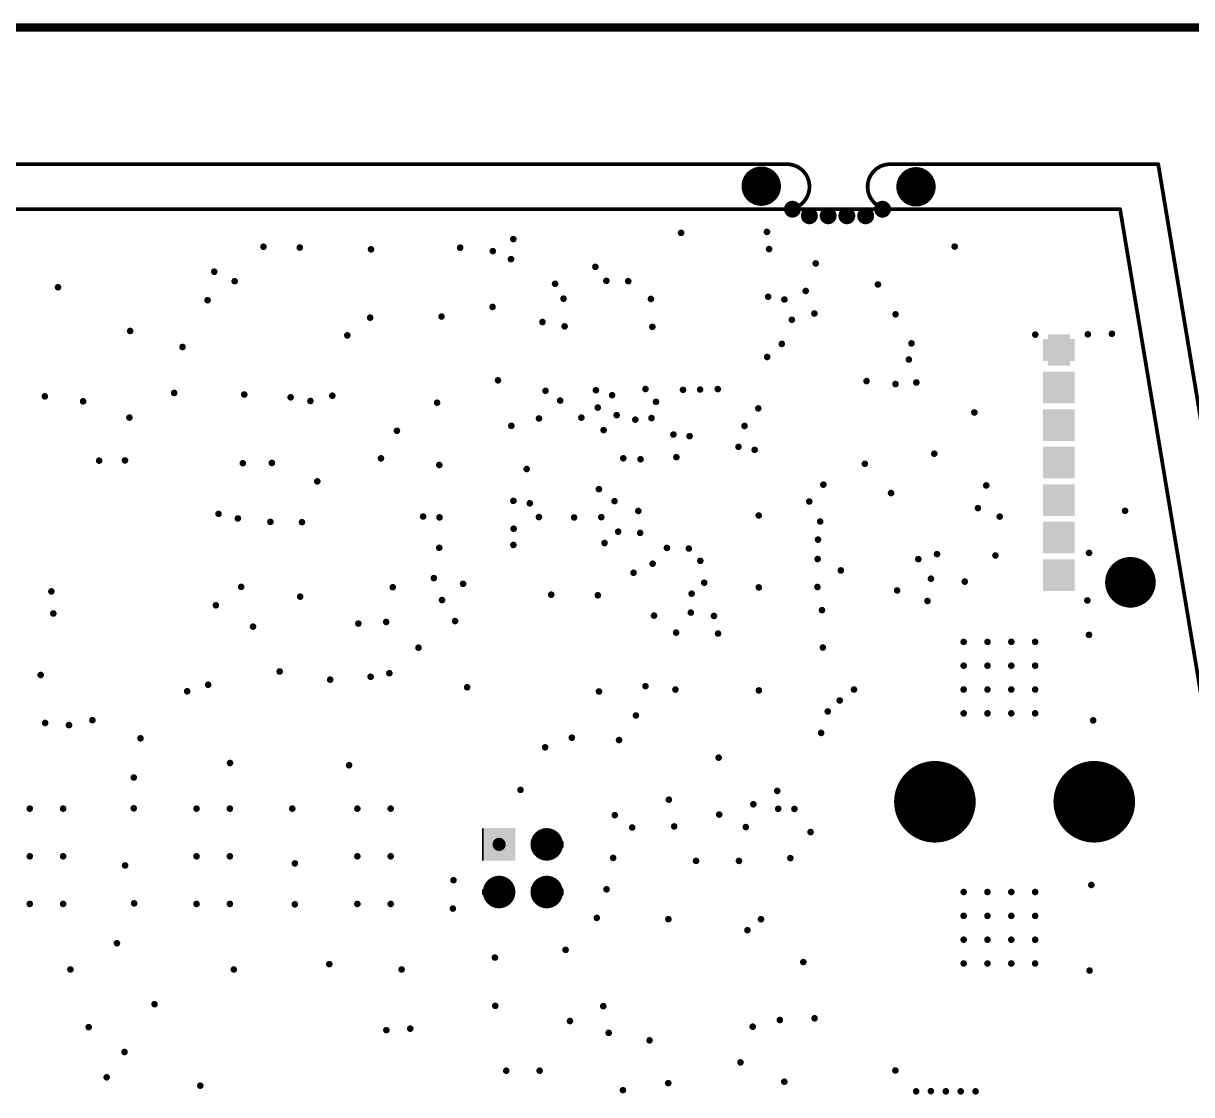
# Model space of a CAD drawing. Header units: inches. Extents: x -10 to 237, y -10 to 218.
# Drawn here: x 48.9 to 111.2, y 47 to 104.1 of the extents above; entities that cross this region are included whole.
import ezdxf

# ---------------------------------------------------------------- set-up
doc = ezdxf.new("R2010")
doc.units = ezdxf.units.IN
doc.header["$MEASUREMENT"] = 0
doc.layers.get('0').update_dxf_attribs({"color": 1})
doc.layers.add('1_DRL', color=12, linetype='Continuous')
doc.layers.add('3_GBS', color=52, linetype='Continuous')

# ---------------------------------------------------------------- blocks, each defined once
blk = doc.blocks.new('D11ROUND0_35001X0_35001')
at = {"const_width": 0.175005}
blk.add_lwpolyline([(0.087502, 0, 1), (-0.087502, 0, 1), (0.087502, 0)], format="xyb", dxfattribs=at)
blk = doc.blocks.new('D12ROUND0_7X0_7')
at = {"const_width": 0.35}
blk.add_lwpolyline([(0.175, 0, 1), (-0.175, 0, 1), (0.175, 0)], format="xyb", dxfattribs=at)
blk = doc.blocks.new('D15ROUND1_6X1_6')
at = {"const_width": 0.8}
blk.add_lwpolyline([(0.4, 0, 1), (-0.4, 0, 1), (0.4, 0)], format="xyb", dxfattribs=at)
blk = doc.blocks.new('D17ROUND4_05X4_05')
at = {"const_width": 2.025}
blk.add_lwpolyline([(1.0125, 0, 1), (-1.0125, 0, 1), (1.0125, 0)], format="xyb", dxfattribs=at)
blk = doc.blocks.new('D19ROUND1_8X1_8')
at = {"const_width": 0.9}
blk.add_lwpolyline([(0.45, 0, 1), (-0.45, 0, 1), (0.45, 0)], format="xyb", dxfattribs=at)
blk = doc.blocks.new('D67RECTANGLE1_176X1_68399')
blk.add_solid([(-0.588, -0.841995), (0.588, -0.841995), (-0.588, 0.841995), (0.588, 0.841995)])
blk = doc.blocks.new('D68RECTANGLE1_68399X1_176')
blk.add_solid([(-0.841995, -0.588), (0.841995, -0.588), (-0.841995, 0.588), (0.841995, 0.588)])
blk = doc.blocks.new('D69RECTANGLE1_68399X1_684')
blk.add_solid([(-0.841995, -0.842), (0.841995, -0.842), (-0.841995, 0.842), (0.841995, 0.842)])
blk = doc.blocks.new('D64ROUND1_73479X1_73479')
at = {"const_width": 0.867395}
blk.add_lwpolyline([(0.433698, 0, 1), (-0.433698, 0, 1), (0.433698, 0)], format="xyb", dxfattribs=at)
blk = doc.blocks.new('D71ROUND2_69999X2_69999')
at = {"const_width": 1.349995}
blk.add_lwpolyline([(0.674998, 0, 1), (-0.674998, 0, 1), (0.674998, 0)], format="xyb", dxfattribs=at)
blk = doc.blocks.new('D73RECTANGLE1_73479X1_7348')
blk.add_solid([(-0.867395, -0.8674), (0.867395, -0.8674), (-0.867395, 0.8674), (0.867395, 0.8674)])
blk = doc.blocks.new('D75ROUND4_35X4_35')
at = {"const_width": 2.175}
blk.add_lwpolyline([(1.0875, 0, 1), (-1.0875, 0, 1), (1.0875, 0)], format="xyb", dxfattribs=at)
blk = doc.blocks.new('D82ROUND0_9X0_9')
at = {"const_width": 0.45}
blk.add_lwpolyline([(0.225, 0, 1), (-0.225, 0, 1), (0.225, 0)], format="xyb", dxfattribs=at)
blk = doc.blocks.new('D87ROUND2_1X2_1')
at = {"const_width": 1.05}
blk.add_lwpolyline([(0.525, 0, 1), (-0.525, 0, 1), (0.525, 0)], format="xyb", dxfattribs=at)

msp = doc.modelspace()

# ---------------------------------------------------------------- linework, layer by layer
at = {"layer": '3_GBS'}
for points, const_width in [([(-9.99998, 103.86979), (237.19953, 103.86979)], 0.44), ([(-9.99998, 103.86979), (237.19953, 103.86979)], 0.2), ([(89.63983, 96.58302), (21.47997, 96.58302)], 0.2), ([(95.13981, 96.58302), (109.43163, 96.58302)], 0.2), ([(109.43163, 96.58302), (113.59731, 71.59521)], 0.2), ([(107.39862, 94.18302), (5.00126, 94.18302)], 0.2), ([(112.39985, 64.18313), (107.39862, 94.18302)], 0.2)]:
    msp.add_lwpolyline(points, dxfattribs=dict(at, const_width=const_width))
at = {"layer": '3_GBS', "const_width": 0.2}
for points in [[(89.63983, 94.18302, 1), (89.63983, 96.58302)], [(95.13981, 94.18302, -0.414214), (93.93981, 95.38302), (93.93981, 95.38302, -0.414214), (95.13981, 96.58302)]]:
    msp.add_lwpolyline(points, format="xyb", dxfattribs=at)
at = {"layer": '3_GBS', "const_width": 0.1}
for points in [[(89.58983, 96.58302, 1), (89.68983, 96.58302, 1), (89.58983, 96.58302)], [(89.58983, 96.58302, 1), (89.68983, 96.58302, 1), (89.58983, 96.58302)], [(95.08981, 96.58302, 1), (95.18981, 96.58302, 1), (95.08981, 96.58302)], [(95.08981, 96.58302, 1), (95.18981, 96.58302, 1), (95.08981, 96.58302)], [(95.08981, 96.58302, 1), (95.18981, 96.58302, 1), (95.08981, 96.58302)], [(109.38163, 96.58302, 1), (109.48163, 96.58302, 1), (109.38163, 96.58302)], [(109.38163, 96.58302, 1), (109.48163, 96.58302, 1), (109.38163, 96.58302)], [(109.38163, 96.58302, 1), (109.48163, 96.58302, 1), (109.38163, 96.58302)], [(89.58983, 94.18302, 1), (89.68983, 94.18302, 1), (89.58983, 94.18302)], [(107.34862, 94.18302, 1), (107.44862, 94.18302, 1), (107.34862, 94.18302)], [(107.34862, 94.18302, 1), (107.44862, 94.18302, 1), (107.34862, 94.18302)], [(107.34862, 94.18302, 1), (107.44862, 94.18302, 1), (107.34862, 94.18302)]]:
    msp.add_lwpolyline(points, format="xyb", close=True, dxfattribs=at)
at = {"layer": '3_GBS'}
for points in [[(73.43621, 59.4732), (73.43621, 61.1768), (73.42125, 61.1768), (73.42125, 59.4732)], [(77.70875, 60.18313), (77.70875, 60.46687), (77.69379, 60.46687), (77.69379, 60.18313)], [(73.43621, 57.64313), (73.43621, 57.92687), (73.42125, 57.92687), (73.42125, 57.64313)], [(77.70875, 57.64313), (77.70875, 57.92687), (77.69379, 57.92687), (77.69379, 57.64313)]]:
    msp.add_lwpolyline(points, close=True, dxfattribs=at)

# ---------------------------------------------------------------- block references
at = {"layer": '1_DRL'}
for name, p in [('D19ROUND1_8X1_8', (88.26828, 95.41043)), ('D19ROUND1_8X1_8', (96.51789, 95.37766)), ('D12ROUND0_7X0_7', (89.93439, 94.18302)), ('D12ROUND0_7X0_7', (90.83441, 93.83301)), ('D12ROUND0_7X0_7', (91.83441, 93.83301)), ('D12ROUND0_7X0_7', (92.83441, 93.83301)), ('D12ROUND0_7X0_7', (93.83441, 93.83301)), ('D12ROUND0_7X0_7', (94.73441, 94.18302)), ('D11ROUND0_35001X0_35001', (83.99526, 92.92336)), ('D11ROUND0_35001X0_35001', (88.57488, 92.97416)), ('D11ROUND0_35001X0_35001', (61.7347, 92.18168)), ('D11ROUND0_35001X0_35001', (63.67018, 92.1385)), ('D11ROUND0_35001X0_35001', (67.46748, 92.04198)), ('D11ROUND0_35001X0_35001', (72.22236, 92.13088)), ('D11ROUND0_35001X0_35001', (75.05192, 92.59062)), ('D11ROUND0_35001X0_35001', (88.68664, 92.05976)), ('D11ROUND0_35001X0_35001', (98.57994, 92.19184)), ('D11ROUND0_35001X0_35001', (73.95972, 91.948)), ('D11ROUND0_35001X0_35001', (74.92746, 91.51874)), ('D11ROUND0_35001X0_35001', (59.11088, 90.85326)), ('D11ROUND0_35001X0_35001', (79.42834, 91.11234)), ('D11ROUND0_35001X0_35001', (91.1733, 91.29268)), ('D11ROUND0_35001X0_35001', (60.198, 90.34526)), ('D11ROUND0_35001X0_35001', (77.2795, 90.2081)), ('D11ROUND0_35001X0_35001', (80.01254, 90.36812)), ('D11ROUND0_35001X0_35001', (81.18094, 90.34526)), ('D11ROUND0_35001X0_35001', (94.49054, 90.17254)), ('D11ROUND0_35001X0_35001', (50.78222, 90.02268)), ('D11ROUND0_35001X0_35001', (88.63838, 89.51468)), ('D11ROUND0_35001X0_35001', (90.6399, 89.82456)), ('D11ROUND0_35001X0_35001', (58.75528, 89.3318)), ('D11ROUND0_35001X0_35001', (73.94448, 88.97366)), ('D11ROUND0_35001X0_35001', (77.73162, 89.41562)), ('D11ROUND0_35001X0_35001', (82.38998, 89.40038)), ('D11ROUND0_35001X0_35001', (89.50198, 89.36736)), ('D11ROUND0_35001X0_35001', (67.4243, 88.40216)), ('D11ROUND0_35001X0_35001', (71.22414, 88.46312)), ('D11ROUND0_35001X0_35001', (89.90076, 88.28786)), ('D11ROUND0_35001X0_35001', (91.10218, 88.62314)), ('D11ROUND0_35001X0_35001', (95.43034, 88.57996)), ('D11ROUND0_35001X0_35001', (54.62524, 87.6935)), ('D11ROUND0_35001X0_35001', (76.60894, 88.16848)), ('D11ROUND0_35001X0_35001', (77.7875, 87.93988)), ('D11ROUND0_35001X0_35001', (82.46618, 87.91448)), ('D11ROUND0_35001X0_35001', (66.20256, 87.45982)), ('D11ROUND0_35001X0_35001', (96.2787, 87.0331)), ('D11ROUND0_35001X0_35001', (102.87762, 87.49792)), ('D11ROUND0_35001X0_35001', (105.68178, 87.51316)), ('D11ROUND0_35001X0_35001', (106.96194, 87.54364)), ('D11ROUND0_35001X0_35001', (57.4167, 86.84006)), ('D11ROUND0_35001X0_35001', (89.36482, 87.00262)), ('D11ROUND0_35001X0_35001', (88.58504, 86.30666)), ('D11ROUND0_35001X0_35001', (96.13646, 86.1695)), ('D11ROUND0_35001X0_35001', (74.23404, 85.06206)), ('D11ROUND0_35001X0_35001', (79.45628, 84.53374)), ('D11ROUND0_35001X0_35001', (82.09788, 84.59978)), ('D11ROUND0_35001X0_35001', (84.0994, 84.5566)), ('D11ROUND0_35001X0_35001', (85.01126, 84.57184)), ('D11ROUND0_35001X0_35001', (85.95106, 84.5947)), ('D11ROUND0_35001X0_35001', (93.88348, 85.02142)), ('D11ROUND0_35001X0_35001', (95.42526, 84.8614)), ('D11ROUND0_35001X0_35001', (96.53524, 84.94776)), ('D11ROUND0_35001X0_35001', (50.0761, 84.20608)), ('D11ROUND0_35001X0_35001', (52.1208, 83.94192)), ('D11ROUND0_35001X0_35001', (56.9722, 84.38896)), ('D11ROUND0_35001X0_35001', (60.71108, 84.30514)), ('D11ROUND0_35001X0_35001', (63.1825, 84.15782)), ('D11ROUND0_35001X0_35001', (64.2366, 83.9597)), ('D11ROUND0_35001X0_35001', (65.405, 84.24164)), ('D11ROUND0_35001X0_35001', (76.76896, 84.50326)), ('D11ROUND0_35001X0_35001', (77.55128, 83.98256)), ('D11ROUND0_35001X0_35001', (80.31988, 84.26958)), ('D11ROUND0_35001X0_35001', (82.65922, 83.91398)), ('D11ROUND0_35001X0_35001', (70.99046, 83.86826)), ('D11ROUND0_35001X0_35001', (79.55534, 83.60918)), ('D11ROUND0_35001X0_35001', (88.11006, 83.566)), ('D11ROUND0_35001X0_35001', (99.62896, 83.3501)), ('D11ROUND0_35001X0_35001', (54.58714, 83.07578)), ('D11ROUND0_35001X0_35001', (76.42098, 83.03006)), ('D11ROUND0_35001X0_35001', (78.67904, 83.07324)), ('D11ROUND0_35001X0_35001', (80.56118, 83.20278)), ('D11ROUND0_35001X0_35001', (81.55686, 82.96656)), ('D11ROUND0_35001X0_35001', (82.42046, 83.05038)), ('D11ROUND0_35001X0_35001', (68.8467, 82.3722)), ('D11ROUND0_35001X0_35001', (74.94778, 82.63382)), ('D11ROUND0_35001X0_35001', (79.86776, 82.40776)), ('D11ROUND0_35001X0_35001', (83.58632, 82.17154)), ('D11ROUND0_35001X0_35001', (84.44992, 82.08518)), ('D11ROUND0_35001X0_35001', (87.37854, 82.62874)), ('D11ROUND0_35001X0_35001', (87.05596, 81.51622)), ('D11ROUND0_35001X0_35001', (54.35092, 80.79232)), ('D11ROUND0_35001X0_35001', (67.99834, 80.90154)), ('D11ROUND0_35001X0_35001', (80.91424, 80.90662)), ('D11ROUND0_35001X0_35001', (81.83626, 80.85582)), ('D11ROUND0_35001X0_35001', (83.74634, 80.96504)), ('D11ROUND0_35001X0_35001', (87.91956, 81.35874)), ('D11ROUND0_35001X0_35001', (97.49282, 81.15046)), ('D11ROUND0_35001X0_35001', (52.97424, 80.77962)), ('D11ROUND0_35001X0_35001', (60.63234, 80.645)), ('D11ROUND0_35001X0_35001', (62.1792, 80.6577)), ('D11ROUND0_35001X0_35001', (71.1073, 80.55102)), ('D11ROUND0_35001X0_35001', (75.76312, 80.33512)), ('D11ROUND0_35001X0_35001', (93.79204, 80.61198)), ('D11ROUND0_35001X0_35001', (64.60236, 79.67472)), ('D11ROUND0_35001X0_35001', (79.6163, 79.2607)), ('D11ROUND0_35001X0_35001', (91.58224, 79.502)), ('D11ROUND0_35001X0_35001', (95.18904, 79.05496)), ('D11ROUND0_35001X0_35001', (100.26396, 79.45882)), ('D11ROUND0_35001X0_35001', (75.057, 78.63586)), ('D11ROUND0_35001X0_35001', (75.93076, 78.50632)), ('D11ROUND0_35001X0_35001', (80.44688, 78.62062)), ('D11ROUND0_35001X0_35001', (90.82786, 78.60284)), ('D11ROUND0_35001X0_35001', (59.33694, 77.94498)), ('D11ROUND0_35001X0_35001', (60.37072, 77.6986)), ('D11ROUND0_35001X0_35001', (70.2437, 77.80274)), ('D11ROUND0_35001X0_35001', (71.11746, 77.75702)), ('D11ROUND0_35001X0_35001', (76.41844, 77.77226)), ('D11ROUND0_35001X0_35001', (78.29296, 77.75194)), ('D11ROUND0_35001X0_35001', (79.7433, 77.76718)), ('D11ROUND0_35001X0_35001', (81.71688, 78.09738)), ('D11ROUND0_35001X0_35001', (88.13546, 77.85862)), ('D11ROUND0_35001X0_35001', (99.81692, 78.24724)), ('D11ROUND0_35001X0_35001', (100.98278, 77.79766)), ('D11ROUND0_35001X0_35001', (107.66552, 78.105)), ('D11ROUND0_35001X0_35001', (62.103, 77.51826)), ('D11ROUND0_35001X0_35001', (63.78702, 77.49794)), ('D11ROUND0_35001X0_35001', (75.07224, 77.14996)), ('D11ROUND0_35001X0_35001', (91.41206, 77.53604)), ('D11ROUND0_35001X0_35001', (80.645, 76.99502)), ('D11ROUND0_35001X0_35001', (81.8134, 76.92898)), ('D11ROUND0_35001X0_35001', (91.29268, 76.57084)), ('D11ROUND0_35001X0_35001', (71.10476, 76.1365)), ('D11ROUND0_35001X0_35001', (75.057, 76.28636)), ('D11ROUND0_35001X0_35001', (79.91348, 76.38796)), ('D11ROUND0_35001X0_35001', (83.24088, 76.12888)), ('D11ROUND0_35001X0_35001', (84.40928, 76.09586)), ('D11ROUND0_35001X0_35001', (105.74274, 75.86218)), ('D11ROUND0_35001X0_35001', (82.47888, 75.2856)), ('D11ROUND0_35001X0_35001', (85.02142, 75.44054)), ('D11ROUND0_35001X0_35001', (91.2749, 75.53706)), ('D11ROUND0_35001X0_35001', (96.64192, 75.52944)), ('D11ROUND0_35001X0_35001', (97.64014, 75.79868)), ('D11ROUND0_35001X0_35001', (100.75418, 75.72502)), ('D11ROUND0_35001X0_35001', (81.46288, 74.803)), ('D11ROUND0_35001X0_35001', (92.51442, 74.93)), ('D15ROUND1_6X1_6', (107.95, 74.295)), ('D11ROUND0_35001X0_35001', (60.54598, 74.05116)), ('D11ROUND0_35001X0_35001', (68.62826, 74.03338)), ('D11ROUND0_35001X0_35001', (70.8152, 74.51852)), ('D11ROUND0_35001X0_35001', (72.37476, 74.21372)), ('D11ROUND0_35001X0_35001', (85.22716, 74.27214)), ('D11ROUND0_35001X0_35001', (88.138, 74.02322)), ('D11ROUND0_35001X0_35001', (91.26474, 74.04354)), ('D11ROUND0_35001X0_35001', (97.31756, 74.48804)), ('D11ROUND0_35001X0_35001', (99.11842, 74.33056)), ('D11ROUND0_35001X0_35001', (50.42916, 73.8124)), ('D11ROUND0_35001X0_35001', (63.6905, 73.53046)), ('D11ROUND0_35001X0_35001', (71.25462, 73.35012)), ('D11ROUND0_35001X0_35001', (77.07376, 73.6346)), ('D11ROUND0_35001X0_35001', (79.55788, 73.60412)), ('D11ROUND0_35001X0_35001', (84.55914, 73.68794)), ('D11ROUND0_35001X0_35001', (95.51162, 73.86066)), ('D11ROUND0_35001X0_35001', (105.65384, 73.32726)), ('D11ROUND0_35001X0_35001', (59.19724, 73.07072)), ('D11ROUND0_35001X0_35001', (91.50604, 72.8091)), ('D11ROUND0_35001X0_35001', (97.1296, 73.29932)), ('D11ROUND0_35001X0_35001', (50.53076, 72.6313)), ('D11ROUND0_35001X0_35001', (66.79184, 72.09536)), ('D11ROUND0_35001X0_35001', (68.27774, 72.18172)), ('D11ROUND0_35001X0_35001', (71.94804, 72.22998)), ('D11ROUND0_35001X0_35001', (82.55508, 72.51954)), ('D11ROUND0_35001X0_35001', (84.51596, 72.6821)), ('D11ROUND0_35001X0_35001', (85.74786, 72.50176)), ('D11ROUND0_35001X0_35001', (61.1759, 71.9328)), ('D11ROUND0_35001X0_35001', (83.73364, 71.61276)), ('D11ROUND0_35001X0_35001', (85.9663, 71.5645)), ('D11ROUND0_35001X0_35001', (105.7402, 71.49592)), ('D11ROUND0_35001X0_35001', (99.06, 71.12)), ('D11ROUND0_35001X0_35001', (100.33, 71.12)), ('D11ROUND0_35001X0_35001', (101.6, 71.12)), ('D11ROUND0_35001X0_35001', (102.87, 71.12)), ('D11ROUND0_35001X0_35001', (69.99732, 70.81266)), ('D11ROUND0_35001X0_35001', (91.5543, 70.81774)), ('D11ROUND0_35001X0_35001', (99.06, 69.85)), ('D11ROUND0_35001X0_35001', (100.33, 69.85)), ('D11ROUND0_35001X0_35001', (101.6, 69.85)), ('D11ROUND0_35001X0_35001', (102.87, 69.85)), ('D11ROUND0_35001X0_35001', (49.85766, 69.35724)), ('D11ROUND0_35001X0_35001', (62.5983, 69.54012)), ('D11ROUND0_35001X0_35001', (65.28816, 69.10578)), ('D11ROUND0_35001X0_35001', (67.44716, 69.26072)), ('D11ROUND0_35001X0_35001', (68.44538, 69.44868)), ('D11ROUND0_35001X0_35001', (57.66562, 68.48602)), ('D11ROUND0_35001X0_35001', (58.78576, 68.834)), ('D11ROUND0_35001X0_35001', (72.5932, 68.69938)), ('D11ROUND0_35001X0_35001', (79.61884, 68.47332)), ('D11ROUND0_35001X0_35001', (82.09788, 68.7578)), ('D11ROUND0_35001X0_35001', (83.69554, 68.57746)), ('D11ROUND0_35001X0_35001', (88.14308, 68.53174)), ('D11ROUND0_35001X0_35001', (93.21292, 68.58)), ('D11ROUND0_35001X0_35001', (99.06, 68.58)), ('D11ROUND0_35001X0_35001', (100.33, 68.58)), ('D11ROUND0_35001X0_35001', (101.6, 68.58)), ('D11ROUND0_35001X0_35001', (102.87, 68.58)), ('D11ROUND0_35001X0_35001', (92.45346, 67.9958)), ('D11ROUND0_35001X0_35001', (81.58734, 67.1957)), ('D11ROUND0_35001X0_35001', (91.81338, 67.4116)), ('D11ROUND0_35001X0_35001', (99.06, 67.31)), ('D11ROUND0_35001X0_35001', (100.33, 67.31)), ('D11ROUND0_35001X0_35001', (101.6, 67.31)), ('D11ROUND0_35001X0_35001', (102.87, 67.31)), ('D11ROUND0_35001X0_35001', (50.09388, 66.79692)), ('D11ROUND0_35001X0_35001', (51.36642, 66.68516)), ('D11ROUND0_35001X0_35001', (52.61356, 66.94424)), ('D11ROUND0_35001X0_35001', (105.96372, 66.93408)), ('D11ROUND0_35001X0_35001', (55.17896, 65.97904)), ('D11ROUND0_35001X0_35001', (78.17358, 66.00952)), ('D11ROUND0_35001X0_35001', (80.68818, 65.88506)), ('D11ROUND0_35001X0_35001', (91.46286, 66.26606)), ('D11ROUND0_35001X0_35001', (76.75118, 65.49644)), ('D11ROUND0_35001X0_35001', (59.95162, 64.66332)), ('D11ROUND0_35001X0_35001', (85.99678, 64.95034)), ('D11ROUND0_35001X0_35001', (66.29908, 64.54394)), ('D17ROUND4_05X4_05', (97.52584, 62.59576)), ('D17ROUND4_05X4_05', (106.02214, 62.59576)), ('D11ROUND0_35001X0_35001', (54.82082, 63.88862)), ('D11ROUND0_35001X0_35001', (75.43546, 63.23076)), ('D11ROUND0_35001X0_35001', (89.12352, 63.17488)), ('D11ROUND0_35001X0_35001', (49.276, 62.23)), ('D11ROUND0_35001X0_35001', (51.054, 62.23)), ('D11ROUND0_35001X0_35001', (54.81828, 62.24778)), ('D11ROUND0_35001X0_35001', (58.166, 62.23)), ('D11ROUND0_35001X0_35001', (59.944, 62.23)), ('D11ROUND0_35001X0_35001', (63.2714, 62.23)), ('D11ROUND0_35001X0_35001', (66.7385, 62.23)), ('D11ROUND0_35001X0_35001', (68.5165, 62.23)), ('D11ROUND0_35001X0_35001', (83.34248, 62.70752)), ('D11ROUND0_35001X0_35001', (87.84844, 62.46114)), ('D11ROUND0_35001X0_35001', (89.17432, 62.22238)), ('D11ROUND0_35001X0_35001', (90.03792, 62.21476)), ('D11ROUND0_35001X0_35001', (80.46212, 61.88202)), ('D11ROUND0_35001X0_35001', (86.0298, 61.9125)), ('D11ROUND0_35001X0_35001', (81.38922, 61.22416)), ('D11ROUND0_35001X0_35001', (83.6295, 61.28258)), ('D11ROUND0_35001X0_35001', (87.44712, 61.24702)), ('D11ROUND0_35001X0_35001', (90.89898, 60.98286)), ('D12ROUND0_7X0_7', (74.295, 60.325)), ('D12ROUND0_7X0_7', (76.835, 60.325)), ('D11ROUND0_35001X0_35001', (49.276, 59.69)), ('D11ROUND0_35001X0_35001', (51.054, 59.69)), ('D11ROUND0_35001X0_35001', (58.166, 59.69)), ('D11ROUND0_35001X0_35001', (59.944, 59.69)), ('D11ROUND0_35001X0_35001', (66.7385, 59.69)), ('D11ROUND0_35001X0_35001', (68.5165, 59.69)), ('D11ROUND0_35001X0_35001', (54.356, 59.20232)), ('D11ROUND0_35001X0_35001', (63.40856, 59.309)), ('D11ROUND0_35001X0_35001', (80.37576, 59.60364)), ('D11ROUND0_35001X0_35001', (84.79282, 59.44362)), ('D11ROUND0_35001X0_35001', (87.08136, 59.44362)), ('D11ROUND0_35001X0_35001', (89.82202, 59.59348)), ('D11ROUND0_35001X0_35001', (71.86422, 58.41492)), ('D12ROUND0_7X0_7', (74.295, 57.785)), ('D12ROUND0_7X0_7', (76.835, 57.785)), ('D11ROUND0_35001X0_35001', (80.0227, 57.92978)), ('D11ROUND0_35001X0_35001', (99.06, 57.785)), ('D11ROUND0_35001X0_35001', (100.33, 57.785)), ('D11ROUND0_35001X0_35001', (101.6, 57.785)), ('D11ROUND0_35001X0_35001', (102.87, 57.785)), ('D11ROUND0_35001X0_35001', (105.8672, 58.16092)), ('D11ROUND0_35001X0_35001', (49.276, 57.15)), ('D11ROUND0_35001X0_35001', (51.054, 57.15)), ('D11ROUND0_35001X0_35001', (54.8386, 57.18302)), ('D11ROUND0_35001X0_35001', (58.166, 57.15)), ('D11ROUND0_35001X0_35001', (59.944, 57.15)), ('D11ROUND0_35001X0_35001', (63.40602, 57.12968)), ('D11ROUND0_35001X0_35001', (66.7385, 57.15)), ('D11ROUND0_35001X0_35001', (68.5165, 57.15)), ('D11ROUND0_35001X0_35001', (71.82866, 56.90362)), ('D11ROUND0_35001X0_35001', (99.06, 56.515)), ('D11ROUND0_35001X0_35001', (100.33, 56.515)), ('D11ROUND0_35001X0_35001', (101.6, 56.515)), ('D11ROUND0_35001X0_35001', (102.87, 56.515)), ('D11ROUND0_35001X0_35001', (79.502, 56.40578)), ('D11ROUND0_35001X0_35001', (83.31962, 56.3372)), ('D11ROUND0_35001X0_35001', (88.25484, 56.33466)), ('D11ROUND0_35001X0_35001', (87.53348, 55.75046)), ('D11ROUND0_35001X0_35001', (53.92166, 55.0545)), ('D11ROUND0_35001X0_35001', (77.84084, 54.70398)), ('D11ROUND0_35001X0_35001', (99.06, 55.245)), ('D11ROUND0_35001X0_35001', (100.33, 55.245)), ('D11ROUND0_35001X0_35001', (101.6, 55.245)), ('D11ROUND0_35001X0_35001', (102.87, 55.245)), ('D11ROUND0_35001X0_35001', (74.07148, 54.2925)), ('D11ROUND0_35001X0_35001', (90.5129, 54.0512)), ('D11ROUND0_35001X0_35001', (51.44262, 53.6575)), ('D11ROUND0_35001X0_35001', (60.15228, 53.6575)), ('D11ROUND0_35001X0_35001', (65.24498, 53.9369)), ('D11ROUND0_35001X0_35001', (69.09816, 53.6575)), ('D11ROUND0_35001X0_35001', (99.06, 53.975)), ('D11ROUND0_35001X0_35001', (100.33, 53.975)), ('D11ROUND0_35001X0_35001', (101.6, 53.975)), ('D11ROUND0_35001X0_35001', (102.87, 53.975)), ('D11ROUND0_35001X0_35001', (105.77068, 53.59908)), ('D11ROUND0_35001X0_35001', (55.92572, 51.80584)), ('D11ROUND0_35001X0_35001', (74.08926, 51.71694)), ('D11ROUND0_35001X0_35001', (79.84744, 51.7017)), ('D11ROUND0_35001X0_35001', (78.07198, 50.90922)), ('D11ROUND0_35001X0_35001', (89.26068, 50.96256)), ('D11ROUND0_35001X0_35001', (91.11234, 51.054)), ('D11ROUND0_35001X0_35001', (52.41798, 50.5841)), ('D11ROUND0_35001X0_35001', (68.28536, 50.42154)), ('D11ROUND0_35001X0_35001', (69.5579, 50.50282)), ('D11ROUND0_35001X0_35001', (80.137, 50.27676)), ('D11ROUND0_35001X0_35001', (87.81542, 50.60696)), ('D11ROUND0_35001X0_35001', (82.31632, 49.88052)), ('D11ROUND0_35001X0_35001', (54.32552, 49.25822)), ('D11ROUND0_35001X0_35001', (87.16264, 48.7045)), ('D11ROUND0_35001X0_35001', (53.3781, 47.90948)), ('D11ROUND0_35001X0_35001', (74.676, 48.26)), ('D11ROUND0_35001X0_35001', (76.454, 48.26)), ('D11ROUND0_35001X0_35001', (95.42018, 48.2727)), ('D11ROUND0_35001X0_35001', (58.36412, 47.46244)), ('D11ROUND0_35001X0_35001', (80.89392, 47.22368)), ('D11ROUND0_35001X0_35001', (83.31454, 47.5996)), ('D11ROUND0_35001X0_35001', (89.49944, 47.67326)), ('D11ROUND0_35001X0_35001', (96.52508, 47.16018)), ('D11ROUND0_35001X0_35001', (97.30994, 47.17034)), ('D11ROUND0_35001X0_35001', (98.11004, 47.16018)), ('D11ROUND0_35001X0_35001', (98.90252, 47.16018)), ('D11ROUND0_35001X0_35001', (99.695, 47.16018))]:
    msp.add_blockref(name, p, dxfattribs=at)
at = {"layer": '3_GBS'}
for name, p in [('D87ROUND2_1X2_1', (88.26828, 95.41043)), ('D87ROUND2_1X2_1', (96.51789, 95.37766)), ('D82ROUND0_9X0_9', (89.93439, 94.18302)), ('D82ROUND0_9X0_9', (90.83441, 93.83301)), ('D82ROUND0_9X0_9', (91.83441, 93.83301)), ('D82ROUND0_9X0_9', (92.83441, 93.83301)), ('D82ROUND0_9X0_9', (93.83441, 93.83301)), ('D82ROUND0_9X0_9', (94.73441, 94.18302)), ('D68RECTANGLE1_68399X1_176', (104.14, 86.6775)), ('D67RECTANGLE1_176X1_68399', (104.14, 86.6775)), ('D69RECTANGLE1_68399X1_684', (104.14, 84.67852)), ('D69RECTANGLE1_68399X1_684', (104.14, 82.677)), ('D69RECTANGLE1_68399X1_684', (104.14, 80.67802)), ('D69RECTANGLE1_68399X1_684', (104.14, 78.6765)), ('D69RECTANGLE1_68399X1_684', (104.14, 76.67752)), ('D69RECTANGLE1_68399X1_684', (104.14, 74.67854)), ('D71ROUND2_69999X2_69999', (107.95, 74.295)), ('D75ROUND4_35X4_35', (97.52584, 62.59576)), ('D75ROUND4_35X4_35', (106.02214, 62.59576)), ('D73RECTANGLE1_73479X1_7348', (74.295, 60.325)), ('D64ROUND1_73479X1_73479', (76.835, 60.325)), ('D64ROUND1_73479X1_73479', (74.295, 57.785)), ('D64ROUND1_73479X1_73479', (76.835, 57.785))]:
    msp.add_blockref(name, p, dxfattribs=at)

doc.saveas('drawing.dxf')
